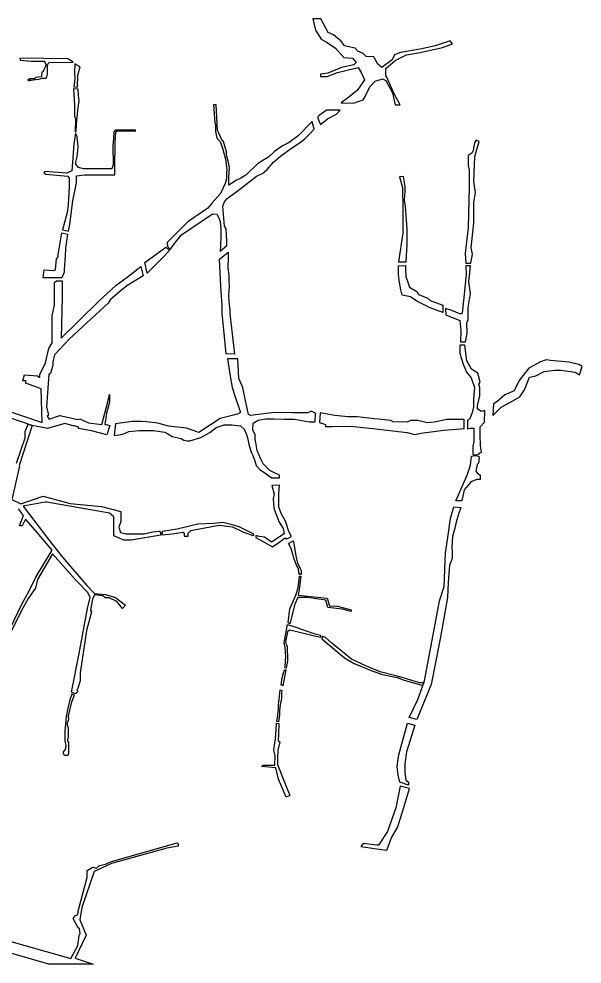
# Model space of a CAD drawing. Header units: metres. Extents: x -9167 to -1723, y 21 to 5043.
# Drawn here: x -4713 to -1723, y 21 to 5043 of the extents above; entities that cross this region are included whole.
import ezdxf

# ---------------------------------------------------------------- set-up
doc = ezdxf.new("R2010")
doc.units = ezdxf.units.M
doc.header["$MEASUREMENT"] = 0
doc.layers.add('水网', color=141, linetype='Continuous')

msp = doc.modelspace()

# ---------------------------------------------------------------- linework, layer by layer
at = {"layer": '水网'}
for points in [[(-3002.4, 4597.7), (-2937.6, 4596.2), (-2916.8, 4602.7), (-2885.8, 4613.9), (-2874.8, 4630.7), (-2849.8, 4682.8), (-2821.4, 4711.7), (-2782.3, 4724), (-2765.6, 4716.4), (-2730.2, 4650.6), (-2715.3, 4586.9), (-2689.5, 4586.9), (-2721.1, 4644.8), (-2760.1, 4733.1), (-2764.4, 4742.8), (-2765, 4778.8), (-2716.2, 4821.7), (-2654.7, 4851.9), (-2583.6, 4864.8), (-2464.6, 4891.8), (-2411.7, 4910.9), (-2423.8, 4926.1), (-2503.7, 4899.7), (-2573.4, 4884.3), (-2687.8, 4864.8), (-2718.8, 4851.8), (-2731.5, 4825.5), (-2786.9, 4784.3), (-2806.8, 4803.1), (-2829.5, 4841), (-2869.9, 4843.7), (-2885.8, 4858.4), (-2913.3, 4871.4), (-2927.3, 4886.9), (-2984.5, 4899.2), (-3003.1, 4924.7), (-3043.3, 4958.4), (-3070.7, 4970.5), (-3110.4, 5043.1), (-3152, 5043.1), (-3138, 4983.4), (-3107.7, 4934.7), (-3075.9, 4917.1), (-3032, 4887.3), (-2988.7, 4838.1), (-2941.3, 4834.3), (-2922.3, 4811.4), (-2934.5, 4798.5), (-2999.8, 4785.6), (-3073.1, 4754.9), (-3111.4, 4748.8), (-3111.6, 4737.4), (-3075.8, 4737.4), (-3021.6, 4759), (-2912.9, 4784.5), (-2894.1, 4755.6), (-2878.4, 4719.4), (-2917.1, 4662.1), (-2968.8, 4622.6), (-3002.4, 4597.7)], [(-4708.5, 4835), (-4706.9, 4823.1), (-4648.5, 4817.8), (-4578.7, 4817.8), (-4573.3, 4810), (-4570.5, 4801.1), (-4570.5, 4795.7), (-4575.5, 4784.4), (-4584.7, 4763.6), (-4592.2, 4759.4), (-4593.1, 4734.8), (-4610.8, 4733), (-4623.2, 4731.8), (-4630.2, 4724.3), (-4648.1, 4724.3), (-4657.3, 4724.3), (-4665.1, 4717.7), (-4660.7, 4714.2), (-4657.8, 4717.9), (-4647.6, 4717.9), (-4625.4, 4720.4), (-4608.2, 4722.3), (-4587.3, 4728.2), (-4568.5, 4728.2), (-4564.5, 4735.2), (-4562.1, 4751.7), (-4562.1, 4789.2), (-4565.7, 4792.6), (-4565.7, 4798), (-4560.7, 4798), (-4557.3, 4805.2), (-4554.1, 4811.8), (-4424.4, 4813.4), (-4453.8, 4830.4), (-4708.5, 4835)], [(-4416.6, 4804.3), (-4418.1, 4759.5), (-4416.8, 4722.5), (-4420.9, 4682), (-4401.5, 4680.4), (-4399.9, 4743.7), (-4387.3, 4787.7), (-4416.6, 4804.3)], [(-4422, 4673.4), (-4400.9, 4671.4), (-4398.1, 4635.3), (-4396, 4608.1), (-4400.8, 4572.2), (-4409.1, 4483.7), (-4410.9, 4446.3), (-4413, 4441.4), (-4411.8, 4510.5), (-4415.8, 4523.9), (-4415.8, 4584.3), (-4420.4, 4644.1), (-4422, 4673.4)], [(-3686.3, 4007.4), (-3663.1, 4006.3), (-3654.6, 3992.9), (-3644.3, 3967.2), (-3642, 3928.3), (-3642, 3885.2), (-3643.7, 3836.9), (-3644.7, 3808.6), (-3609.7, 3839.8), (-3609.7, 3863.6), (-3613.6, 3927.8), (-3621.4, 3941.3), (-3630.1, 4048.8), (-3622.2, 4071.7), (-3609, 4086.4), (-3532.8, 4143.6), (-3451.8, 4206.9), (-3420, 4221.3), (-3395.7, 4243), (-3361.6, 4281.2), (-3325, 4313.5), (-3278.7, 4347.4), (-3223.8, 4384.5), (-3194.6, 4406.2), (-3172.7, 4428.9), (-3145.3, 4457.2), (-3155.5, 4497.8), (-3231, 4422.1), (-3278.2, 4385.7), (-3314.1, 4369.1), (-3355.7, 4338.2), (-3385.7, 4309.5), (-3445.9, 4273.5), (-3509, 4212.3), (-3534.3, 4196.3), (-3561.1, 4184.5), (-3579.6, 4172.1), (-3598.7, 4159.2), (-3598.4, 4181.3), (-3598.1, 4204), (-3595.9, 4250.5), (-3599.6, 4272.2), (-3606.7, 4306.9), (-3610.4, 4324.9), (-3610.4, 4336.8), (-3627.7, 4391.3), (-3633.9, 4397.7), (-3652.3, 4436.2), (-3659.3, 4450.9), (-3666.2, 4587.2), (-3680.5, 4587.2), (-3673.6, 4491.5), (-3669.1, 4479.7), (-3669.2, 4444.2), (-3662.5, 4410), (-3644.9, 4391.6), (-3632.5, 4355.6), (-3615.7, 4298.3), (-3609.7, 4242.1), (-3611.1, 4226.2), (-3611.7, 4193.6), (-3617.9, 4167.6), (-3642.7, 4115.4), (-3686.9, 4065), (-3710.6, 4038), (-3816.5, 3964.1), (-3893.9, 3886.8), (-3926.5, 3854.2), (-3924.2, 3834.6), (-3911.1, 3818.3), (-3879.6, 3858.9), (-3850.5, 3896.3), (-3686.3, 4007.4)], [(-3125.4, 4523.5), (-3127.7, 4519.3), (-3112.4, 4482.3), (-3075.4, 4512.7), (-3027.9, 4537.7), (-3008.3, 4558.7), (-3080.4, 4558.7), (-3095, 4547.7), (-3119.4, 4529.3), (-3125.4, 4523.5)], [(-4482.4, 3921.9), (-4449.4, 3915.5), (-4443, 3950), (-4427.1, 4076.1), (-4407.8, 4172.6), (-4407.3, 4209.7), (-4365.2, 4214.8), (-4213.5, 4214.8), (-4204.7, 4214.8), (-4203.2, 4247.3), (-4202.5, 4388.9), (-4199, 4442.8), (-4190.4, 4448.1), (-4095, 4447), (-4095, 4451.1), (-4202.5, 4451.1), (-4208.5, 4442.8), (-4211, 4408.1), (-4213.9, 4369.2), (-4213.7, 4267.4), (-4220.2, 4246), (-4370.1, 4246.1), (-4397.5, 4254.2), (-4410.5, 4270.4), (-4410.5, 4281.1), (-4404.3, 4310.5), (-4398.1, 4363.8), (-4404.8, 4419), (-4413.1, 4435.6), (-4421.9, 4377.3), (-4426.9, 4304.5), (-4432.2, 4236.2), (-4458.1, 4223.5), (-4575.3, 4232.5), (-4581.9, 4224.9), (-4570.1, 4218.9), (-4453.9, 4207.6), (-4445.8, 4197.6), (-4446.2, 4151.5), (-4452.2, 4053.8), (-4456.8, 4014.3), (-4482.4, 3921.9)], [(-2307, 4331.3), (-2328.2, 4318.1), (-2328.2, 4264.7), (-2322.5, 4239.5), (-2322.5, 4153), (-2328.8, 3935.2), (-2344.7, 3795.7), (-2340.8, 3745.3), (-2313.7, 3745.3), (-2305.3, 3793.8), (-2311.9, 3827.1), (-2297.9, 3958.9), (-2297.9, 4067.7), (-2289.8, 4121.3), (-2297.4, 4179.3), (-2293.4, 4311.5), (-2269.1, 4392.5), (-2269.1, 4392.5), (-2285.6, 4399.5), (-2294.2, 4384.1), (-2300.9, 4344.5), (-2307, 4331.3)], [(-2693.1, 4203.7), (-2677, 4147.5), (-2675.2, 4036.5), (-2675.2, 3904.3), (-2698.4, 3751.5), (-2657.4, 3751.5), (-2652.3, 3844.5), (-2651.5, 3925), (-2660.6, 4047), (-2665.3, 4080.3), (-2662.4, 4129.5), (-2662.4, 4152.1), (-2671.9, 4205.8), (-2693.1, 4203.7)], [(-4579, 3709.7), (-4528.8, 3706.1), (-4519.9, 3709.8), (-4513.1, 3767.5), (-4505, 3779.6), (-4505, 3788.7), (-4485.9, 3907), (-4455.4, 3900), (-4466.1, 3825), (-4468.5, 3783.1), (-4472.7, 3710.9), (-4473.5, 3697.4), (-4484.8, 3667.9), (-4561.8, 3667.9), (-4583.7, 3667.9), (-4579, 3709.7)], [(-3933.2, 3830.8), (-3912.9, 3812.5), (-3951.6, 3773.2), (-4012.3, 3711.6), (-4032.4, 3691.3), (-4044.3, 3748.9), (-3933.2, 3830.8)], [(-3649, 3767.2), (-3602.5, 3803.8), (-3602.5, 3775.8), (-3603.3, 3719.8), (-3603.3, 3719.8), (-3599.2, 3680.8), (-3599.2, 3658.5), (-3596.8, 3619.8), (-3600, 3576.8), (-3599.3, 3537.9), (-3593.7, 3496.4), (-3593.5, 3475.4), (-3568.4, 3261.6), (-3612.7, 3263.7), (-3625.1, 3391), (-3634.8, 3477.5), (-3634.8, 3520.6), (-3640.9, 3621.6), (-3649, 3767.2)], [(-4894.1, 3000.7), (-4589, 2898.7), (-4594.9, 3077.8), (-4676.1, 3107.1), (-4676.1, 3120.4), (-4691.7, 3120.4), (-4684, 3151.7), (-4614, 3146.6), (-4606.5, 3140.3), (-4602.6, 3140.3), (-4602.6, 3153.2), (-4572.6, 3216.4), (-4554.3, 3291.5), (-4536.9, 3321.2), (-4536.9, 3364.9), (-4536.9, 3383.7), (-4536.9, 3466.2), (-4523.6, 3523.5), (-4523.6, 3642.7), (-4513.6, 3651.7), (-4483.5, 3651.7), (-4483.5, 3567), (-4489, 3346.1), (-4290.5, 3540.9), (-4196.6, 3627.8), (-4137.7, 3670.5), (-4065.5, 3727.8), (-4053.5, 3678.3), (-4139.7, 3623.9), (-4177.3, 3594.7), (-4227.8, 3551.6), (-4239.4, 3533.5), (-4444.5, 3343.6), (-4524.2, 3258.1), (-4533.5, 3219.8), (-4533.5, 3203.7), (-4545.4, 3158.8), (-4554.1, 3154.3), (-4567.4, 2982.1), (-4556.8, 2937.5), (-4563, 2931.7), (-4553.4, 2916), (-4495.8, 2935.8), (-4398.4, 2913.9), (-4390.3, 2917.8), (-4343.9, 2896.8), (-4273.7, 2887.1), (-4241.5, 3008.1), (-4232.3, 3046.7), (-4232.3, 3006.9), (-4247.7, 2947.4), (-4257.8, 2887.9), (-4249.7, 2887.9), (-4229.7, 2882.5), (-4246, 2833), (-4327.3, 2854.5), (-4396.1, 2866), (-4396.1, 2874.6), (-4418.6, 2881.7), (-4425.4, 2881.7), (-4470.1, 2893), (-4562.3, 2867.2), (-4642.7, 2882.5), (-5939.5, 3327.2)], [(-2462, 3521.4), (-2462.3, 3483.4), (-2529.8, 3507.5), (-2600.7, 3542.5), (-2633.8, 3566.4), (-2677.8, 3575.9), (-2685.2, 3603.3), (-2693.6, 3653.6), (-2698.2, 3685.1), (-2698.2, 3730.4), (-2660.8, 3733.5), (-2660.8, 3713.3), (-2658.6, 3674.8), (-2650, 3649.7), (-2639.1, 3617.9), (-2600.1, 3595.2), (-2591.1, 3579), (-2542.1, 3558.8), (-2529.4, 3546.5), (-2462, 3521.4)], [(-2448.4, 3505.1), (-2446.6, 3470.8), (-2371.4, 3439.7), (-2366.7, 3386.7), (-2369, 3327), (-2342.9, 3327), (-2334.1, 3372.9), (-2335.1, 3428.3), (-2327.2, 3446.5), (-2327.2, 3491.4), (-2327.2, 3509.4), (-2316.4, 3584.6), (-2324.5, 3645.3), (-2316.4, 3731.6), (-2341.2, 3731.6), (-2338.8, 3684.9), (-2348.7, 3580.2), (-2359.4, 3479.7), (-2363.3, 3475.3), (-2372.3, 3475.3), (-2414.3, 3492.9), (-2448.4, 3505.1)], [(-2331.8, 2911.5), (-2331.4, 2865.4), (-2316.9, 2868.1), (-2297.6, 2867.6), (-2297.4, 2849.3), (-2297.4, 2796.6), (-2302.3, 2773.2), (-2302.3, 2736.6), (-2302.3, 2728.6), (-2287.9, 2726.3), (-2268.7, 2729.9), (-2268.7, 2735.1), (-2257.5, 2741.1), (-2263, 2776.6), (-2263.7, 2832.4), (-2263.7, 2876.1), (-2241.6, 2900.5), (-2240, 2962.5), (-2258.4, 2957.3), (-2278.3, 2971), (-2278.3, 2987), (-2265.8, 3039.9), (-2265.8, 3082.9), (-2271, 3101.6), (-2264.7, 3112.9), (-2276.1, 3160.8), (-2310.1, 3182.6), (-2335.7, 3226.8), (-2346.2, 3309.3), (-2372.1, 3309.3), (-2372, 3265.8), (-2355.1, 3208.7), (-2336.4, 3165.5), (-2312.5, 3136.6), (-2295, 3084.4), (-2299.6, 3021.9), (-2299.6, 2981.2), (-2306.3, 2951.6), (-2318.7, 2917.7), (-2331.8, 2911.5)], [(-4200.4, 2891.5), (-4207.6, 2830.3), (-4183.4, 2833.5), (-4161.3, 2836.4), (-4129.3, 2851.2), (-4077.2, 2856.2), (-4062, 2856.9), (-3998.5, 2856.7), (-3938.4, 2847.5), (-3922.2, 2837.8), (-3899.6, 2825), (-3851.1, 2814.2), (-3838.3, 2804.7), (-3819.6, 2800.5), (-3806.1, 2800.5), (-3747.6, 2819.2), (-3699.4, 2844.6), (-3666.4, 2871.5), (-3624, 2886.6), (-3582.3, 2886.6), (-3536.5, 2880), (-3516.6, 2863.2), (-3505, 2834.2), (-3500.1, 2817.5), (-3492.9, 2783.3), (-3484.9, 2758.8), (-3477.7, 2737), (-3472, 2723.4), (-3459.9, 2694.7), (-3453.2, 2670), (-3433.6, 2648.8), (-3399.9, 2625.3), (-3370.9, 2605.1), (-3330.1, 2605.1), (-3330.1, 2618.7), (-3352.7, 2630), (-3381.6, 2644.4), (-3417.1, 2678.7), (-3429.3, 2703.6), (-3447.8, 2749.2), (-3455.6, 2792.5), (-3459.1, 2811.5), (-3459.1, 2820), (-3459.6, 2832.7), (-3471.1, 2859.4), (-3468.8, 2895.1), (-3443.2, 2910.7), (-3403.7, 2918.5), (-3360.2, 2918.5), (-3303.5, 2917.1), (-3250.4, 2915.8), (-3172, 2903), (-3141.1, 2903), (-3138.7, 2947.7), (-3161.5, 2958), (-3179.9, 2950.3), (-3204.7, 2950.3), (-3260.8, 2950.8), (-3356.8, 2952.1), (-3484.5, 2935.7), (-3494.5, 2940.5), (-3515.3, 3040.1), (-3524.4, 3083.8), (-3544.8, 3132.4), (-3548.6, 3202.9), (-3550.5, 3237.6), (-3606.5, 3237.6), (-3591.2, 3145.5), (-3581.1, 3084.3), (-3564.5, 3034.9), (-3536.6, 2951.2), (-3551.9, 2942), (-3645, 2920.6), (-3696.1, 2886.2), (-3757.4, 2844.9), (-3823.3, 2868.8), (-3919, 2878.3), (-3975.1, 2895.3), (-4037.7, 2901.9), (-4063.8, 2903.2), (-4111.7, 2903.2), (-4200.4, 2891.5)], [(-2193.8, 2997.3), (-2197.3, 2935.1), (-2153.2, 2980.3), (-2106, 3004.1), (-2053, 3034.8), (-2028.4, 3071.8), (-2002.4, 3140), (-1968.1, 3146.4), (-1925.1, 3169.5), (-1868.3, 3177.1), (-1835.1, 3177.1), (-1759, 3165.9), (-1737.1, 3152.7), (-1723.1, 3196.7), (-1740.2, 3206.5), (-1793.5, 3219.4), (-1891.2, 3228.4), (-1914.2, 3232.1), (-1944.4, 3221.7), (-2006.7, 3188.1), (-2056.7, 3122.3), (-2084.1, 3067.7), (-2132.4, 3046), (-2175.6, 3008.9), (-2193.8, 2997.3)], [(-3113.5, 2949.6), (-3117.3, 2898.3), (-3084.9, 2888.6), (-3084.9, 2878.1), (-3051.2, 2878.1), (-2953.5, 2879.7), (-2833.4, 2865.9), (-2651.9, 2845.1), (-2611.6, 2835.2), (-2585.5, 2840.1), (-2579.6, 2841.2), (-2457, 2858.1), (-2349.5, 2866.4), (-2349.5, 2914.1), (-2440.6, 2914.1), (-2506.9, 2901.1), (-2546.2, 2897.6), (-2595.4, 2909.6), (-2634.9, 2909.6), (-2651.6, 2899.6), (-2726.3, 2902.4), (-2740.7, 2909.1), (-2804, 2915.4), (-2827, 2917.6), (-2917.5, 2929.5), (-2966, 2929.5), (-3035.2, 2936.2), (-3113.5, 2949.6)], [(-4726.5, 2681.9), (-4679.3, 2816.8), (-4679.3, 2850.5), (-4663.5, 2889.6), (-4642.7, 2882.5), (-4712.3, 2670.9), (-4709.9, 2666.5), (-4750.4, 2488.6), (-4702.3, 2466.8), (-4584.7, 2506.5), (-4440.7, 2468.8), (-4274.2, 2452.6), (-4171.6, 2424.9), (-4171.6, 2373.3), (-4182.4, 2342.8), (-4174.2, 2314.5), (-4144.3, 2306.3), (-4047.4, 2306.3), (-4002.8, 2317.5), (-3966.9, 2320.6), (-3962.6, 2317.3), (-3960, 2300.1), (-4012.7, 2291.8), (-4117.7, 2272.9), (-4157, 2272.9), (-4209, 2296.5), (-4209, 2396.5), (-4233.2, 2416), (-4565.4, 2476), (-4573.6, 2476), (-4691.2, 2453.6), (-4548.7, 2267.7), (-4482.2, 2182.5), (-4352.4, 2031.7), (-4311.5, 1990.8), (-4252.8, 1984.1), (-4201.2, 1968.1), (-4147.3, 1927.6), (-4162.5, 1909.9), (-4193, 1947.5), (-4233.4, 1967.7), (-4255.8, 1967.7), (-4268.6, 1976.7), (-4312.4, 1982.3), (-4322.3, 1960.7), (-4333.8, 1901.5), (-4328.1, 1892.4), (-4354.4, 1794.1), (-4387.7, 1567.8), (-4387.7, 1525.2), (-4399.8, 1487), (-4405.6, 1476.7), (-4400.5, 1472.8), (-4405.7, 1461.4), (-4415.2, 1456.9), (-4433.9, 1465.2), (-4394.7, 1663.2), (-4375.6, 1766.1), (-4349.6, 1910.4), (-4335.5, 1968.7), (-4346.7, 1995.9), (-4411, 2060.3), (-4534.4, 2201), (-4614.8, 2064.3), (-4626.1, 2018.1), (-4664.4, 1963.6), (-4703.2, 1891.9), (-4776.5, 1745.3)], [(-2309.9, 2719.9), (-2291.4, 2722.7), (-2270.8, 2720), (-2269.4, 2714.3), (-2273.3, 2683), (-2279.8, 2675.2), (-2287.5, 2639.9), (-2280.1, 2630.9), (-2265.1, 2618.8), (-2265.1, 2595.5), (-2271.8, 2595.5), (-2282.3, 2595.5), (-2314.3, 2582.6), (-2325.3, 2569.7), (-2349.3, 2540.5), (-2361.4, 2483.1), (-2393.7, 2483.1), (-2333, 2618.3), (-2315.7, 2671.2), (-2309.9, 2719.9)], [(-3369.7, 2564.7), (-3357.3, 2518.2), (-3362.6, 2493.1), (-3359.4, 2444.2), (-3332.6, 2371.9), (-3310.5, 2335.8), (-3305.1, 2306.2), (-3371.4, 2262.4), (-3409.5, 2289.5), (-3438.1, 2292.5), (-3456.1, 2297.4), (-3456.1, 2287.5), (-3367.7, 2237.1), (-3333.4, 2261.1), (-3298.8, 2285.3), (-3290.9, 2279.8), (-3266, 2293.7), (-3280.7, 2319.7), (-3297.2, 2374), (-3319.6, 2410.9), (-3333.3, 2448.7), (-3333.3, 2518.7), (-3329.9, 2565.8), (-3369.7, 2564.7)], [(-4778.9, 1763.8), (-4698.2, 1932.5), (-4658.5, 2003.5), (-4623, 2077), (-4537, 2220.7), (-4626.2, 2326.6), (-4677.6, 2384.6), (-4696.5, 2348.8), (-4710.4, 2348.8), (-4689.3, 2405.2), (-4715.9, 2439.9)], [(-2404.3, 2450.7), (-2367.7, 2446.2), (-2378.8, 2410.8), (-2392, 2368.6), (-2399.6, 2337.9), (-2410.7, 2292.8), (-2415.3, 2234.8), (-2413.5, 2214), (-2413.5, 2176.5), (-2427.8, 2140.1), (-2433.3, 2048.8), (-2437.5, 1968.9), (-2477.5, 1749.4), (-2524.2, 1506.5), (-2600.4, 1319.8), (-2641.3, 1331.8), (-2595.9, 1426.2), (-2559.8, 1525.2), (-2497.1, 1856.2), (-2480.2, 1951.6), (-2455.8, 2027.3), (-2448.8, 2205.5), (-2435.6, 2287.1), (-2420.9, 2388.4), (-2404.3, 2450.7)], [(-3951.4, 2319.7), (-3954.8, 2314.2), (-3952.2, 2301.6), (-3937.5, 2304.2), (-3899.3, 2307.2), (-3840.7, 2315.9), (-3835.8, 2308.2), (-3835.8, 2294.9), (-3814.3, 2294.9), (-3814.3, 2310.7), (-3800.9, 2324.2), (-3773.4, 2329.8), (-3649.8, 2352.4), (-3580.1, 2343.6), (-3521.7, 2315.7), (-3470.1, 2297.8), (-3466.7, 2299.8), (-3466.7, 2304.9), (-3472.7, 2308), (-3544, 2343.6), (-3566.6, 2351), (-3629.8, 2367.6), (-3680.2, 2361.8), (-3764.2, 2358.4), (-3872.5, 2331.5), (-3951.4, 2319.7)], [(-3282, 2256.5), (-3256.7, 2269.3), (-3251.8, 2245), (-3242.6, 2191), (-3234.6, 2151.9), (-3225.1, 2134.6), (-3215.4, 2110), (-3214.9, 2091.6), (-3222.1, 2091.6), (-3226.8, 2099.5), (-3229.4, 2123.2), (-3238.1, 2137.7), (-3252.2, 2171.9), (-3268, 2229.5), (-3282, 2256.5)], [(-3223, 2082), (-3215.8, 2082.3), (-3219.1, 2054.9), (-3223.2, 2023.8), (-3230.5, 1980.3), (-3076.2, 1965.6), (-3065, 1923.8), (-3022.2, 1923.1), (-2950, 1902.7), (-2950, 1894.7), (-2995.7, 1906.2), (-3072.4, 1916.1), (-3083.5, 1955.3), (-3183.2, 1969.2), (-3232.7, 1969.2), (-3249.1, 1933.5), (-3274.6, 1829), (-3283.9, 1833.4), (-3275.1, 1908.4), (-3243.7, 1980.5), (-3231.4, 2020.9), (-3223, 2082)], [(-3287.5, 1825.9), (-3249, 1812), (-3146.8, 1776.8), (-3112, 1769.4), (-3112, 1756.5), (-3150.9, 1765.8), (-3244.4, 1788), (-3277, 1794.5), (-3287.4, 1786.6), (-3297, 1734.5), (-3294.4, 1717.8), (-3288.9, 1710.7), (-3287.9, 1629.9), (-3292.4, 1604), (-3294.3, 1593.3), (-3302, 1595.7), (-3300.1, 1605.1), (-3295.4, 1653.4), (-3299, 1703), (-3305.7, 1728.7), (-3287.5, 1825.9)], [(-3100.7, 1762.1), (-3104.3, 1748.7), (-3073.6, 1722.9), (-2984.5, 1648.4), (-2933.1, 1618.4), (-2833.7, 1576.8), (-2782.5, 1560.4), (-2705.3, 1543.9), (-2672.8, 1530.6), (-2568.4, 1501.6), (-2563.5, 1515.1), (-2586.5, 1515.1), (-2677.6, 1544), (-2711.5, 1553), (-2795.6, 1574), (-2871.6, 1606.1), (-2946.9, 1641.1), (-3052.4, 1726.6), (-3085.7, 1755.6), (-3100.7, 1762.1)], [(-3295.8, 1584.9), (-3312.4, 1499.7), (-3321.4, 1504.6), (-3315.5, 1541.8), (-3308.4, 1567.9), (-3301.4, 1585.9), (-3295.8, 1584.9)], [(-3325.6, 1478.4), (-3317.4, 1474.1), (-3319.6, 1460.2), (-3319.6, 1431.5), (-3326.4, 1399.1), (-3330.4, 1366.8), (-3329.1, 1345.4), (-3334.4, 1307.8), (-3343.5, 1309.8), (-3339.1, 1343), (-3335.6, 1378.6), (-3335.1, 1398.3), (-3330, 1443.1), (-3325.6, 1478.4)], [(-4431.6, 1455), (-4443.7, 1424.9), (-4453.1, 1381.4), (-4462, 1337.3), (-4468.8, 1258.2), (-4468.8, 1205.9), (-4464.2, 1184.4), (-4465.2, 1163.8), (-4475.9, 1150.9), (-4478.8, 1147.4), (-4478.8, 1138.9), (-4468.2, 1130.7), (-4460.9, 1130.7), (-4452.5, 1130.7), (-4447.4, 1141.7), (-4447.4, 1164.7), (-4449.1, 1198.3), (-4453.3, 1204.9), (-4453.3, 1211.3), (-4450.4, 1227.9), (-4450.1, 1277), (-4455.3, 1288.3), (-4455.3, 1304.5), (-4449.1, 1321.3), (-4449.6, 1339.6), (-4431.9, 1414.4), (-4417.9, 1449.9), (-4431.6, 1455)], [(-3345.3, 1301.5), (-3334, 1299.7), (-3335.2, 1243.1), (-3336.1, 1206.5), (-3327.9, 1201.3), (-3338.8, 1156.9), (-3339.5, 1114), (-3339.7, 1081.6), (-3309.5, 1006.1), (-3274, 916.2), (-3294.7, 907.8), (-3334.9, 1003.5), (-3349.3, 1063.5), (-3424.8, 1071.3), (-3416.3, 1078.4), (-3354.7, 1078), (-3353.5, 1126.9), (-3359, 1157.5), (-3355.9, 1185.1), (-3350.9, 1215.2), (-3346.7, 1266.6), (-3345.3, 1301.5)], [(-2650.3, 1300.9), (-2611.9, 1290.5), (-2634.8, 1215.5), (-2655, 1149.5), (-2664.9, 1085.7), (-2665.1, 1038.4), (-2658.2, 997.7), (-2644.4, 988.2), (-2644.4, 972), (-2691.6, 988), (-2699.4, 1025.2), (-2705, 1070.6), (-2699.5, 1109.1), (-2696, 1133.4), (-2650.3, 1300.9)], [(-2689.6, 966.7), (-2711.8, 851.8), (-2755.7, 725.2), (-2803.5, 652.3), (-2813.7, 652.3), (-2884.8, 660.8), (-2898.6, 645.1), (-2787.5, 630.2), (-2759.1, 626.4), (-2734.3, 691.4), (-2702.4, 747.3), (-2676.6, 829.4), (-2640.3, 954.2), (-2689.6, 966.7)], [(-4975.3, 202.1), (-4437.7, 50.8), (-4400.7, 119.6), (-4393.7, 173.5), (-4387.7, 182.9), (-4391.9, 208.4), (-4398.9, 213.7), (-4425.8, 262.9), (-4415, 276.6), (-4400.7, 284.5), (-4397.8, 308.3), (-4351, 481.8), (-4350.1, 518.6), (-4320.5, 535.6), (-4301.8, 531.1), (-4285.6, 545.6), (-4254.1, 551), (-4222.5, 566.1), (-3873.6, 664.4), (-3868.2, 657.9), (-3868.2, 648.2), (-3928, 637.1), (-4222.4, 555.1), (-4312.9, 512.9), (-4379.6, 322.3), (-4390.5, 255.9), (-4355.4, 174), (-4414.8, 51.9), (-4319.4, 20.8), (-4555.2, 20.8), (-4990.8, 145.5)]]:
    msp.add_lwpolyline(points, dxfattribs=at)

doc.saveas('drawing.dxf')
